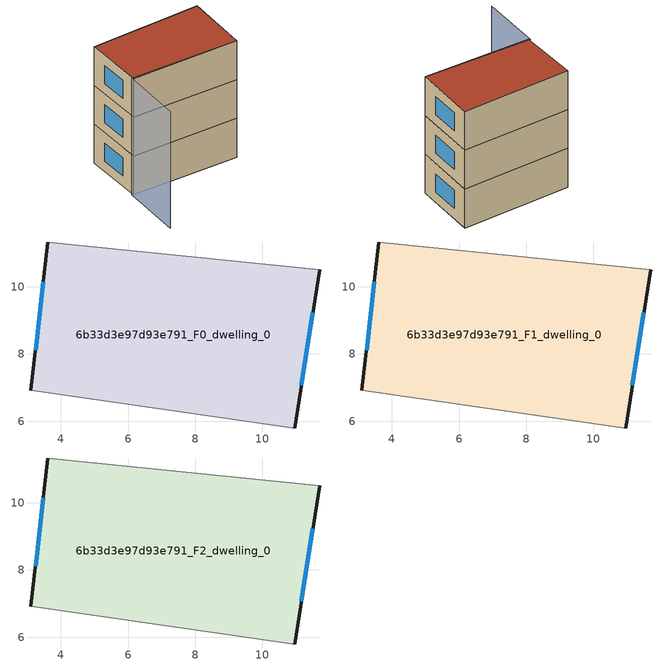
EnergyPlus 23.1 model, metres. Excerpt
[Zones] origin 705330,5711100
6b33d3e97d93e791_F0_dwelling_0
 floor ground (EU_floor_Construction): 11.7,10.51 10.97,5.79 3.11,6.92 3.61,11.33 z0
 wall outside (EU_wall_Construction): 3.61,11.33 3.11,6.92 / 10.97,5.79 11.7,10.51 z0:3
 wall adiabatic (EU_wall_Construction): 3.11,6.92 10.97,5.79 / 11.7,10.51 3.61,11.33 z0:3
 window (EU_Window_Construction): 3.48,10.15 3.25,8.11 / 11.16,7.06 11.5,9.25 z0.81:2.19
6b33d3e97d93e791_F1_dwelling_0
 floor to 6b33d3e97d93e791_F0_dwelling_0 (EU_floor_Construction): 11.7,10.51 10.97,5.79 3.11,6.92 3.61,11.33 z3
 wall outside (EU_wall_Construction): 3.61,11.33 3.11,6.92 / 10.97,5.79 11.7,10.51 z3:6
 wall adiabatic (EU_wall_Construction): 3.11,6.92 10.97,5.79 / 11.7,10.51 3.61,11.33 z3:6
 window (EU_Window_Construction): 3.48,10.15 3.25,8.11 / 11.16,7.06 11.5,9.25 z3.81:5.19
6b33d3e97d93e791_F2_dwelling_0
 floor to 6b33d3e97d93e791_F1_dwelling_0 (EU_floor_Construction): 11.7,10.51 10.97,5.79 3.11,6.92 3.61,11.33 z6
 wall outside (EU_wall_Construction): 3.61,11.33 3.11,6.92 / 10.97,5.79 11.7,10.51 z6:9
 wall adiabatic (EU_wall_Construction): 3.11,6.92 10.97,5.79 / 11.7,10.51 3.61,11.33 z6:9
 window (EU_Window_Construction): 3.48,10.15 3.25,8.11 / 11.16,7.06 11.5,9.25 z6.81:8.19
 roof outside (EU_roof_Construction): 10.97,5.79 11.7,10.51 3.61,11.33 3.11,6.92 z9
shading: 2.36,2.48 3.04,7 / 3.04,7 10.97,5.8 z0:9
[Building]
EU S2 Campaign: North Axis=0; Terrain=City; Solar Distribution=FullExterior
[Site:Location]
London: Latitude=51.5; Longitude=-0.5; Time Zone=0; Elevation=25
[SizingPeriod:WeatherFileDays]
AnnualSizingPeriod: Begin Month=1; Begin Day of Month=1; End Month=12; End Day of Month=31; Day of Week for Start Day=Monday; Use Weather File Daylight Saving Period=No; Use Weather File Rain and Snow Indicators=No
[MATERIAL]
EU_InternalMass_Material: Roughness=MediumRough; Thickness=0.1; Conductivity=1; Density=1800; Specific Heat=900; Thermal Absorptance=0.9; Solar Absorptance=0.7; Visible Absorptance=0.7
[MATERIAL:NOMASS] Roughness=MediumRough; Thermal Absorptance=0.9; Solar Absorptance=0.7; Visible Absorptance=0.7
Name | Thermal Resistance
EU_wall_NoMass | 0.735294
EU_roof_NoMass | 0.520833
EU_floor_NoMass | 1.81159
[WINDOWMATERIAL:SIMPLEGLAZINGSYSTEM]
EU_Window_SimpleGlazing: UFactor=3.92; Solar Heat Gain Coefficient=0.85; Visible Transmittance=0.85
[CONSTRUCTION]
EU_wall_Construction: EU_wall_NoMass
EU_roof_Construction: EU_roof_NoMass
EU_floor_Construction: EU_floor_NoMass
EU_Window_Construction: EU_Window_SimpleGlazing
EU_InternalMass_Construction: EU_InternalMass_Material
[ZONE] Type=1; Multiplier=1; Ceiling Height=autocalculate; Floor Area=autocalculate; Part of Total Floor Area=Yes
Name | Volume
6b33d3e97d93e791_F0_dwelling_0 | 110.921
6b33d3e97d93e791_F1_dwelling_0; 6b33d3e97d93e791_F2_dwelling_0 | 110.92
[INTERNALMASS] Construction=EU_InternalMass_Construction; Surface Area=36.9736
Name | Zone or ZoneList
6b33d3e97d93e791_F0_dwelling_0_EU_InternalMass | 6b33d3e97d93e791_F0_dwelling_0
6b33d3e97d93e791_F1_dwelling_0_EU_InternalMass | 6b33d3e97d93e791_F1_dwelling_0
6b33d3e97d93e791_F2_dwelling_0_EU_InternalMass | 6b33d3e97d93e791_F2_dwelling_0
[OTHEREQUIPMENT] Fuel Type=Electricity; Design Level Calculation Method=Watts/Area; Power per Zone Floor Area=1; Fraction Latent=0; Fraction Radiant=0; Fraction Lost=0; Carbon Dioxide Generation Rate=0; EndUse Subcategory=EU_Step8_InternalGains
Name | Zone or ZoneList or Space or SpaceList | Schedule
EU_Step8_InternalGain_6b33d3e97d93e791_F0_dwelling_0_f000 | 6b33d3e97d93e791_F0_dwelling_0 | EU_Step8_GainSchedule_6b33d3e97d93e791_F0_dwelling_0_f000
EU_Step8_InternalGain_6b33d3e97d93e791_F1_dwelling_0_f000 | 6b33d3e97d93e791_F1_dwelling_0 | EU_Step8_GainSchedule_6b33d3e97d93e791_F1_dwelling_0_f000
EU_Step8_InternalGain_6b33d3e97d93e791_F2_dwelling_0_f000 | 6b33d3e97d93e791_F2_dwelling_0 | EU_Step8_GainSchedule_6b33d3e97d93e791_F2_dwelling_0_f000
[ZONEVENTILATION:DESIGNFLOWRATE] Schedule=EU_AlwaysOn; Design Flow Rate Calculation Method=AirChanges/Hour; Air Changes per Hour=0.48; Ventilation Type=Natural; Fan Pressure Rise=0; Fan Total Efficiency=1; Constant Term Coefficient=1; Temperature Term Coefficient=0; Velocity Term Coefficient=0; Velocity Squared Term Coefficient=0; Minimum Indoor Temperature=-100; Maximum Indoor Temperature=100; Delta Temperature=-100; Minimum Outdoor Temperature=-100; Maximum Outdoor Temperature=100; Maximum Wind Speed=40
Name | Zone or ZoneList or Space or SpaceList
EU_ConstantAir_6b33d3e97d93e791_F0_dwelling_0 | 6b33d3e97d93e791_F0_dwelling_0
EU_ConstantAir_6b33d3e97d93e791_F1_dwelling_0 | 6b33d3e97d93e791_F1_dwelling_0
EU_ConstantAir_6b33d3e97d93e791_F2_dwelling_0 | 6b33d3e97d93e791_F2_dwelling_0
[HVACTEMPLATE:THERMOSTAT] Constant Heating Setpoint=20; Constant Cooling Setpoint=50
EU_HeatOnly_6b33d3e97d93e791_F0_dwelling_0; EU_HeatOnly_6b33d3e97d93e791_F1_dwelling_0; EU_HeatOnly_6b33d3e97d93e791_F2_dwelling_0
[HVACTEMPLATE:ZONE:IDEALLOADSAIRSYSTEM] System Availability Schedule=EU_AlwaysOn; Maximum Heating Supply Air Temperature=50; Minimum Cooling Supply Air Temperature=13; Maximum Heating Supply Air Humidity Ratio=0.0156; Minimum Cooling Supply Air Humidity Ratio=0.0077; Heating Limit=NoLimit; Cooling Limit=NoLimit; Heating Availability Schedule=EU_AlwaysOn; Cooling Availability Schedule=EU_CoolingOff; Dehumidification Control Type=ConstantSensibleHeatRatio; Cooling Sensible Heat Ratio=0.7; Dehumidification Setpoint=60; Humidification Control Type=None; Humidification Setpoint=30; Outdoor Air Method=None; Outdoor Air Flow Rate per Person=0.00944; Outdoor Air Flow Rate per Zone Floor Area=0; Outdoor Air Flow Rate per Zone=0; Demand Controlled Ventilation Type=None; Outdoor Air Economizer Type=NoEconomizer; Heat Recovery Type=None; Sensible Heat Recovery Effectiveness=0.7; Latent Heat Recovery Effectiveness=0.65
Name | Template Thermostat
6b33d3e97d93e791_F0_dwelling_0 | EU_HeatOnly_6b33d3e97d93e791_F0_dwelling_0
6b33d3e97d93e791_F1_dwelling_0 | EU_HeatOnly_6b33d3e97d93e791_F1_dwelling_0
6b33d3e97d93e791_F2_dwelling_0 | EU_HeatOnly_6b33d3e97d93e791_F2_dwelling_0
[SIZING:ZONE] Zone Cooling Design Supply Air Temperature Input Method=SupplyAirTemperature; Zone Cooling Design Supply Air Temperature=13; Zone Heating Design Supply Air Temperature Input Method=SupplyAirTemperature; Zone Heating Design Supply Air Temperature=50; Zone Cooling Design Supply Air Humidity Ratio=0.008; Zone Heating Design Supply Air Humidity Ratio=0.008; Cooling Design Air Flow Method=DesignDay; Cooling Design Air Flow Rate=0; Cooling Minimum Air Flow per Zone Floor Area=0.000762; Cooling Minimum Air Flow=0; Cooling Minimum Air Flow Fraction=0.2; Heating Design Air Flow Method=DesignDay; Heating Design Air Flow Rate=0; Heating Maximum Air Flow per Zone Floor Area=0.002032; Heating Maximum Air Flow=0.141576; Heating Maximum Air Flow Fraction=0.3; Account for Dedicated Outdoor Air System=No; Dedicated Outdoor Air System Control Strategy=NeutralSupplyAir; Dedicated Outdoor Air Low Setpoint Temperature for Design=autosize; Dedicated Outdoor Air High Setpoint Temperature for Design=autosize; Zone Load Sizing Method=Sensible Load Only No Latent Load; Zone Latent Cooling Design Supply Air Humidity Ratio Input Method=HumidityRatioDifference; Zone Cooling Design Supply Air Humidity Ratio Difference=0.005; Zone Latent Heating Design Supply Air Humidity Ratio Input Method=HumidityRatioDifference; Zone Humidification Design Supply Air Humidity Ratio Difference=0.005
6b33d3e97d93e791_F0_dwelling_0; 6b33d3e97d93e791_F1_dwelling_0; 6b33d3e97d93e791_F2_dwelling_0
[SCHEDULE:CONSTANT]
Name | Hourly Value
EU_AlwaysOn | 1
EU_CoolingOff | 0
[SCHEDULE:FILE] Column Number=1; Rows to Skip at Top=0; Number of Hours of Data=8760; Column Separator=Comma; Interpolate to Timestep=No; Minutes per Item=60; Adjust Schedule for Daylight Savings=Yes
Name | File
EU_Step8_GainSchedule_6b33d3e97d93e791_F0_dwelling_0_f000 | ../../schedules/6b33d3e97d93e791/6b33d3e97d93e791_F0_dwelling_0_f000_gain.csv
EU_Step8_GainSchedule_6b33d3e97d93e791_F1_dwelling_0_f000 | ../../schedules/6b33d3e97d93e791/6b33d3e97d93e791_F1_dwelling_0_f000_gain.csv
EU_Step8_GainSchedule_6b33d3e97d93e791_F2_dwelling_0_f000 | ../../schedules/6b33d3e97d93e791/6b33d3e97d93e791_F2_dwelling_0_f000_gain.csv
